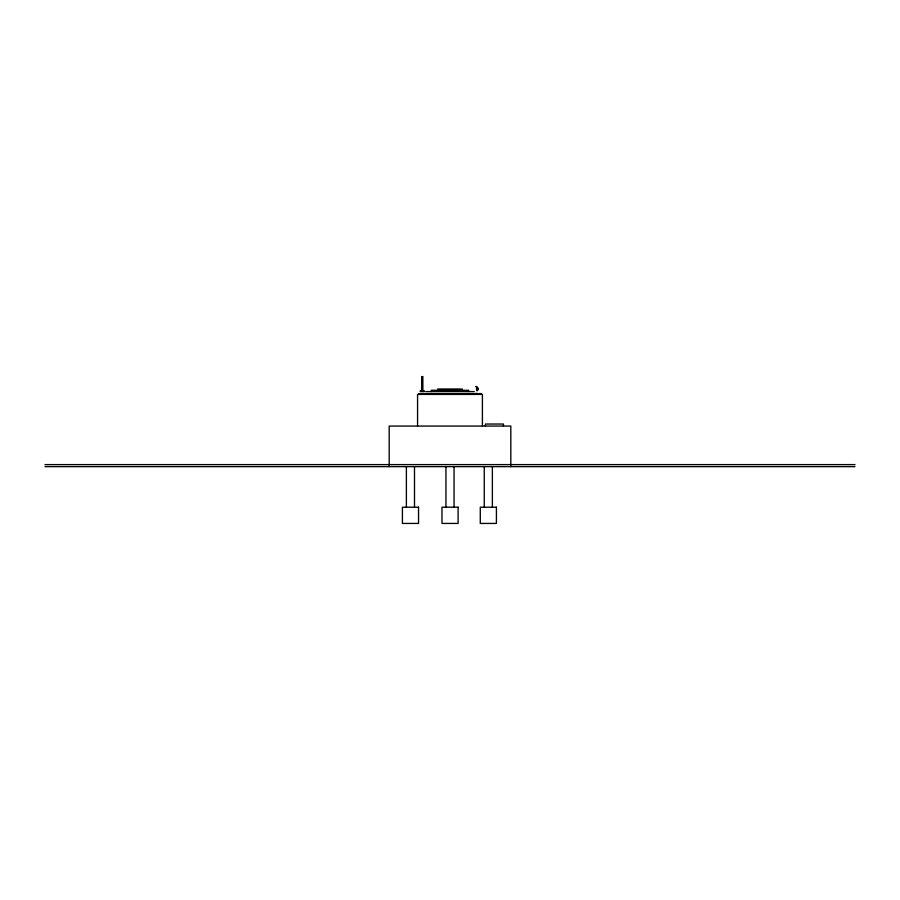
<?xml version="1.0" encoding="UTF-8"?>
<svg xmlns="http://www.w3.org/2000/svg" width="900" height="900" viewBox="0 0 900 900"><rect width="100%" height="100%" fill="white"/><g stroke="black" fill="none" stroke-linecap="round" stroke-linejoin="round"><path stroke-width="1.35" d="M477.574 388.879C477.484 385.65 477.596 392.377 477.506 389.137M421.673 376.571L422.854 376.571L422.876 390.769M475.785 386.505L476.572 386.505M475.909 386.595L476.719 386.595M420.221 390.769L424.282 390.769M420.221 391.579L424.282 391.579M425.666 391.579L474.3 391.579M475.785 393.424L476.719 393.424M418.781 393.604L481.196 393.604M45 464.603L855 464.603M45 466.639L855 466.639M510.817 466.639L510.817 426.06L389.183 426.06L389.183 466.639M503.449 426.06L503.449 424.035L485.415 424.035L485.415 426.06M492.368 466.639L492.368 507.206M484.256 466.639L484.256 507.206M482.411 426.06L482.411 394.414L417.566 394.414L417.566 426.06M477.405 387.506L477.405 390.589M468.664 391.579L468.664 390.285L431.303 390.285L431.303 391.579M462.274 390.285L462.274 389.002L437.805 389.002L437.805 390.285M454.05 466.639L454.05 507.206M445.95 466.639L445.95 507.206M421.661 376.571L421.661 390.769M414.495 466.639L414.495 507.206M406.384 466.639L406.384 507.206M477.405 388.688C477.428 392.827 477.517 385.864 477.405 388.688M477.585 387.506L476.595 387.506L476.595 390.589L477.585 390.589L477.585 387.506M418.545 507.206L402.412 507.206L402.412 523.429L418.545 523.429L418.545 507.206M458.1 507.206L441.979 507.206L441.979 523.429L458.1 523.429L458.1 507.206M496.418 507.206L480.285 507.206L480.285 523.429L496.418 523.429L496.418 507.206"/></g></svg>
